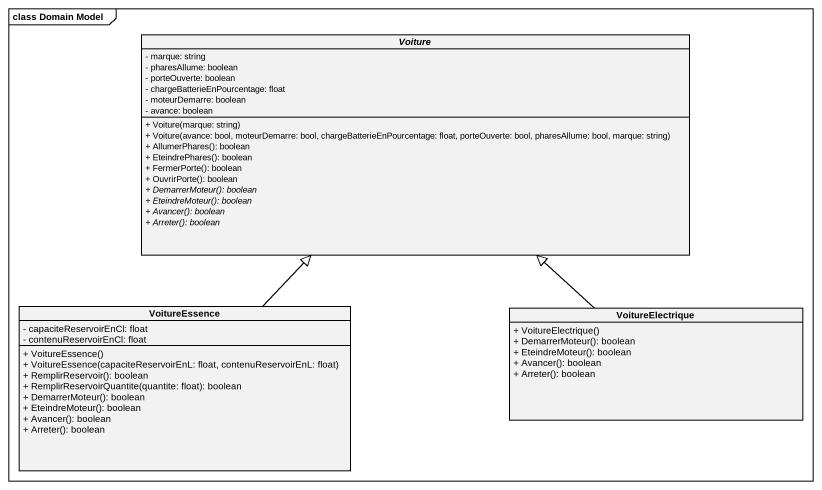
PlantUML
@startuml
mainframe class Domain Model
hide circle
hide empty members
skinparam classAttributeIconSize 0
abstract class Voiture {
  - marque: string
  - pharesAllume: boolean
  - porteOuverte: boolean
  - chargeBatterieEnPourcentage: float
  - moteurDemarre: boolean
  - avance: boolean
  + Voiture(marque: string)
  + Voiture(avance: bool, moteurDemarre: bool, chargeBatterieEnPourcentage: float, porteOuverte: bool, pharesAllume: bool, marque: string)
  + AllumerPhares(): boolean
  + EteindrePhares(): boolean
  + FermerPorte(): boolean
  + OuvrirPorte(): boolean
  {abstract} + DemarrerMoteur(): boolean
  {abstract} + EteindreMoteur(): boolean
  {abstract} + Avancer(): boolean
  {abstract} + Arreter(): boolean
}
class VoitureEssence {
  - capaciteReservoirEnCl: float
  - contenuReservoirEnCl: float
  + VoitureEssence()
  + VoitureEssence(capaciteReservoirEnL: float, contenuReservoirEnL: float)
  + RemplirReservoir(): boolean
  + RemplirReservoirQuantite(quantite: float): boolean
  + DemarrerMoteur(): boolean
  + EteindreMoteur(): boolean
  + Avancer(): boolean
  + Arreter(): boolean
}
class VoitureElectrique {
  + VoitureElectrique()
  + DemarrerMoteur(): boolean
  + EteindreMoteur(): boolean
  + Avancer(): boolean
  + Arreter(): boolean
}
VoitureEssence -up-|> Voiture
VoitureElectrique -up-|> Voiture
@enduml
